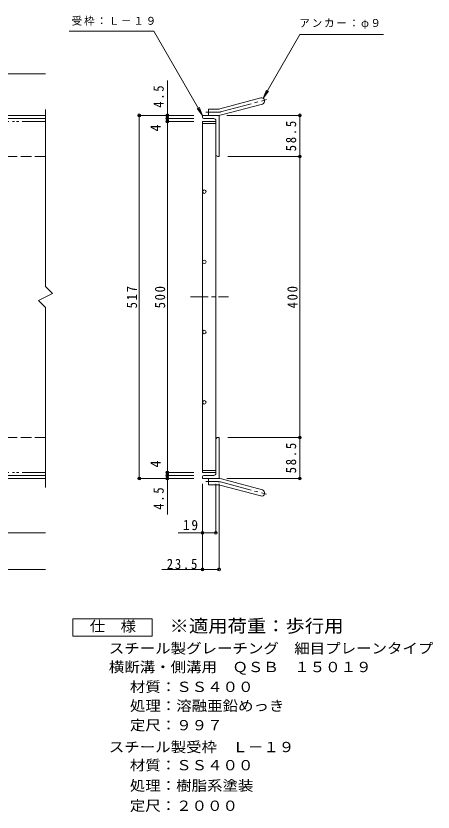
# Model space of a CAD drawing. Units: millimetres, scale not verified. Extents: x -860 to 844, y -687 to 662.
# Drawn here: x 250 to 844, y -561 to 573 of the extents above; entities that cross this region are included whole.
import ezdxf
from ezdxf.enums import TextEntityAlignment as Align

# ---------------------------------------------------------------- set-up
doc = ezdxf.new("R2010")
doc.units = ezdxf.units.MM
doc.header["$LTSCALE"] = 5
doc.header["$PDMODE"] = 32
doc.header["$PDSIZE"] = 4
for name, pattern in [('CHAIN1', [8, 5, -1, 1, -1]), ('CHAIN2', [12, 9, -1, 1, -1]), ('DASHED3', [4, 3, -1]), ('DOUBLE_CHAIN2', [12.8, 9, -1, 0.6, -0.6, 0.6, -1])]:
    doc.linetypes.add(name, pattern=pattern)
for name, color, linetype, lineweight in [('A-1_ピット', 2, 'Continuous', 9), ('A-2_蓋', 3, 'Continuous', 9), ('A-4_寸法', 7, 'Continuous', 9), ('A-5_仕様文', 7, 'Continuous', 9), ('F-4_F-4ﾚｲﾔ', 2, 'Continuous', 9)]:
    doc.layers.add(name, color=color, linetype=linetype, lineweight=lineweight)
doc.layers.add('F-5_F-5ﾚｲﾔ', color=2, linetype='Continuous')
doc.styles.add('ＭＳ ゴシック', font='')
doc.styles.get('ＭＳ ゴシック').set_extended_font_data('MS Gothic')

msp = doc.modelspace()

# ---------------------------------------------------------------- linework, layer by layer
at = {"layer": 'A-1_ピット'}
for p, q in [((540.334, 440.633), (598.524, 456.225)), ((542.663, 431.939), (600.854, 447.531)), ((292.027, 431.325), (-806.473, 431.325)), ((292.027, 187.826), (292.027, 439.719)), ((539.189, 431.326), (515.689, 431.326)), ((515.689, 431.326), (515.689, 428.826)), ((524.189, 431.326), (524.189, 440.326)), ((538.004, 440.326), (524.189, 440.326)), ((539.189, 431.326), (539.189, 372.826)), ((-806.473, 426.826), (292.027, 426.826)), ((517.689, 426.826), (531.689, 426.826)), ((534.689, 375.826), (534.689, 423.826)), ((537.689, 372.826), (539.189, 372.826)), ((292.027, -98.36), (292.027, 157.826)), ((534.689, -30.174), (534.689, -78.174)), ((537.689, -27.174), (539.189, -27.174)), ((539.189, -85.674), (539.189, -27.174)), ((292.027, -81.174), (-806.473, -81.174)), ((292.027, -85.674), (-806.473, -85.674)), ((515.689, -85.674), (515.689, -83.174)), ((539.189, -85.674), (515.689, -85.674)), ((517.689, -81.174), (531.689, -81.174)), ((524.189, -85.674), (524.189, -94.674)), ((542.663, -86.287), (600.854, -101.879)), ((538.004, -94.674), (524.189, -94.674)), ((540.334, -94.981), (598.524, -110.573))]:
    msp.add_line(p, q, dxfattribs=at)
at = {"layer": 'A-1_ピット', "linetype": 'CHAIN2'}
for p, q in [((541.498, 436.286), (606.665, 453.747)), ((538.004, 435.826), (520.384, 435.826)), ((538.004, -90.174), (520.384, -90.174)), ((541.498, -90.634), (606.665, -108.095))]:
    msp.add_line(p, q, dxfattribs=at)
at = {"layer": 'A-1_ピット', "linetype": 'DASHED3'}
for p, q in [((292.027, 372.826), (-806.473, 372.826)), ((292.027, -27.175), (-806.473, -27.175))]:
    msp.add_line(p, q, dxfattribs=at)
at = {"layer": 'A-1_ピット'}
msp.add_lwpolyline([(292.027, 157.826), (282.027, 167.826), (302.027, 177.826), (292.027, 187.826)], dxfattribs=at)
for centre, radius, start, end in [((599.689, 451.878), 4.5, 285.00014, 104.99991), ((538.004, 449.326), 9, 270, 285.00002), ((538.004, 449.326), 18, 270, 285), ((517.689, 428.826), 2, 180, 270), ((531.689, 423.826), 3, 0, 90), ((537.689, 375.826), 3, 180, 270), ((537.689, -30.174), 3, 90, 180), ((531.689, -78.174), 3, 270, 0), ((517.689, -83.174), 2, 90, 180), ((538.004, -103.674), 18, 75, 90), ((538.004, -103.674), 9, 74.99998, 90), ((599.689, -106.226), 4.5, 255.00009, 74.99986)]:
    msp.add_arc(centre, radius, start, end, dxfattribs=at)
at = {"layer": 'A-1_ピット', "linetype": 'CHAIN2'}
for centre, start, end in [((538.004, 449.326), 270, 284.99995), ((538.004, -103.674), 75.00005, 90)]:
    msp.add_arc(centre, 13.5, start, end, dxfattribs=at)
at = {"layer": 'A-2_蓋', "linetype": 'DOUBLE_CHAIN2'}
for p, q in [((195.027, 422.826), (292.027, 422.826)), ((195.027, -77.174), (292.027, -77.174))]:
    msp.add_line(p, q, dxfattribs=at)
at = {"layer": 'A-2_蓋'}
for p, q in [((515.689, 422.826), (534.689, 422.826)), ((515.689, -77.174), (515.689, 422.826)), ((515.689, 419.826), (534.689, 419.826)), ((534.689, 422.826), (534.689, -77.174)), ((515.689, -74.174), (534.689, -74.174)), ((515.689, -77.174), (534.689, -77.174))]:
    msp.add_line(p, q, dxfattribs=at)
at = {"layer": 'A-2_蓋', "linetype": 'CHAIN1'}
msp.add_line((498.593, 172.826), (552.859, 172.826), dxfattribs=at)
at = {"layer": 'A-2_蓋'}
for centre in [(518.189, 322.826), (518.189, 222.826), (518.189, 122.826), (518.189, 22.826)]:
    msp.add_circle(centre, 2.5, dxfattribs=at)
at = {"layer": 'A-4_寸法'}
for p, q in [((515.689, 431.326), (446.359, 551.408)), ((601.939, 455.775), (654.342, 546.54)), ((-63.473, 490.394), (292.027, 490.394)), ((465.689, -136.952), (465.689, 481.186)), ((601.939, 455.775), (606.722, 467.324)), ((601.939, 455.775), (609.548, 465.692)), ((515.689, 431.326), (510.906, 442.874)), ((503.189, 431.326), (424.189, 431.326)), ((425.689, -85.674), (425.689, 431.326)), ((515.689, 431.326), (508.08, 441.243)), ((550.504, 431.326), (655.689, 431.326)), ((654.189, -85.674), (654.189, 431.326)), ((503.189, 426.826), (464.189, 426.826)), ((503.189, 422.826), (464.189, 422.826)), ((551.689, 372.826), (655.689, 372.826)), ((551.689, -27.174), (655.689, -27.174)), ((503.189, -77.174), (464.189, -77.174)), ((503.189, -85.674), (424.189, -85.674)), ((503.189, -81.174), (464.189, -81.174)), ((550.504, -85.674), (655.689, -85.674)), ((515.689, -93.32), (515.689, -216.512)), ((534.689, -93.32), (534.689, -162.973)), ((539.189, -93.32), (539.189, -215.012)), ((-860.148, -162.973), (292.027, -162.973)), ((534.689, -162.973), (481.11, -162.973)), ((-806.473, -215.012), (292.027, -215.012)), ((539.189, -215.012), (457.732, -215.012))]:
    msp.add_line(p, q, dxfattribs=at)
for p in [(425.689, 431.326), (465.689, 431.326), (654.189, 431.326), (465.689, 426.826), (465.689, 422.826), (654.189, 372.826), (654.189, -27.174), (465.689, -77.174), (465.689, -81.174), (425.689, -85.674), (465.689, -85.674), (654.189, -85.674), (515.689, -162.973), (534.689, -162.973), (515.689, -215.012), (539.189, -215.012)]:
    msp.add_point(p, dxfattribs=at)
at = {"layer": 'A-5_仕様文'}
for p, q in [((446.359, 551.408), (326.062, 551.408)), ((654.342, 546.54), (773.571, 546.54))]:
    msp.add_line(p, q, dxfattribs=at)
at = {"layer": 'F-4_F-4ﾚｲﾔ'}
msp.add_lwpolyline([(331.299, -310.267), (331.299, -285.267), (443.799, -285.267), (443.799, -310.267)], close=True, dxfattribs=at)

# ---------------------------------------------------------------- texts
at = {"layer": 'A-4_寸法', "color": 2, "style": 'ＭＳ ゴシック'}
for p in [(460.689, 408.452), (460.689, -69.985)]:
    msp.add_text('4', height=14.66, rotation=90, dxfattribs=at).set_placement(p, align=Align.BOTTOM_LEFT)
at = {"layer": 'A-4_寸法', "char_height": 11, "attachment_point": 7, "style": 'ＭＳ ゴシック'}
for s, insert in [('\\T1.17;受枠：Ｌ－１９', (329.479, 559.102)), ('\\T1.17;アンカー：φ９', (653.571, 554.234))]:
    msp.add_mtext(s, dxfattribs=dict(at, insert=insert))
at = {"layer": 'A-4_寸法', "color": 2, "char_height": 14.66, "attachment_point": 7, "rotation": 90, "style": 'ＭＳ ゴシック'}
for s, insert in [('\\T1.27;\\W0.9;4.5', (460.689, 442.248)), ('\\T1.28;\\W0.9;58.5', (649.189, 380.201)), ('\\T1.27;\\W0.9;517', (422.689, 156.576)), ('\\T1.27;\\W0.9;500', (462.689, 156.576)), ('\\T1.27;\\W0.9;400', (651.189, 156.576)), ('\\T1.28;\\W0.9;58.5', (649.189, -78.299)), ('\\T1.27;\\W0.9;4.5', (460.689, -130.084))]:
    msp.add_mtext(s, dxfattribs=dict(at, insert=insert))
at = {"layer": 'A-4_寸法', "color": 2, "char_height": 14.66, "attachment_point": 7, "style": 'ＭＳ ゴシック'}
for s, insert in [('\\T1.27;\\W0.95;19', (487.809, -159.462)), ('\\T1.28;\\W0.9;23.5', (464.854, -214.837))]:
    msp.add_mtext(s, dxfattribs=dict(at, insert=insert))
at = {"layer": 'F-4_F-4ﾚｲﾔ', "style": 'ＭＳ ゴシック', "width": 1.1}
for s, p in [('仕\u3000様', (355.049, -307.767)), ('スチール製グレーチング\u3000細目プレーンタイプ', (382.344, -339.227)), ('横断溝・側溝用\u3000ＱＳＢ\u3000１５０１９', (382.344, -365.786)), ('材質：ＳＳ４００', (412.321, -394.003)), ('処理：溶融亜鉛めっき', (412.321, -421.056)), ('定尺：９９７', (412.321, -448.593)), ('スチール製受枠\u3000Ｌ－１９', (382.356, -479.736)), ('処理：樹脂系塗装', (412.208, -534.625))]:
    msp.add_text(s, height=14.66, dxfattribs=at).set_placement(p, align=Align.BOTTOM_LEFT)
at = {"layer": 'F-5_F-5ﾚｲﾔ', "color": 3, "style": 'ＭＳ ゴシック', "width": 1.1}
msp.add_text('※適用荷重：歩行用', height=18.33, dxfattribs=at).set_placement((468.799, -310.267), align=Align.BOTTOM_LEFT)
at = {"layer": 'F-5_F-5ﾚｲﾔ', "style": 'ＭＳ ゴシック', "width": 1.1}
for s, p in [('材質：ＳＳ４００', (412.208, -505.544)), ('定尺：２０００', (412.208, -563.322))]:
    msp.add_text(s, height=14.66, dxfattribs=at).set_placement(p, align=Align.BOTTOM_LEFT)

doc.saveas('drawing.dxf')
